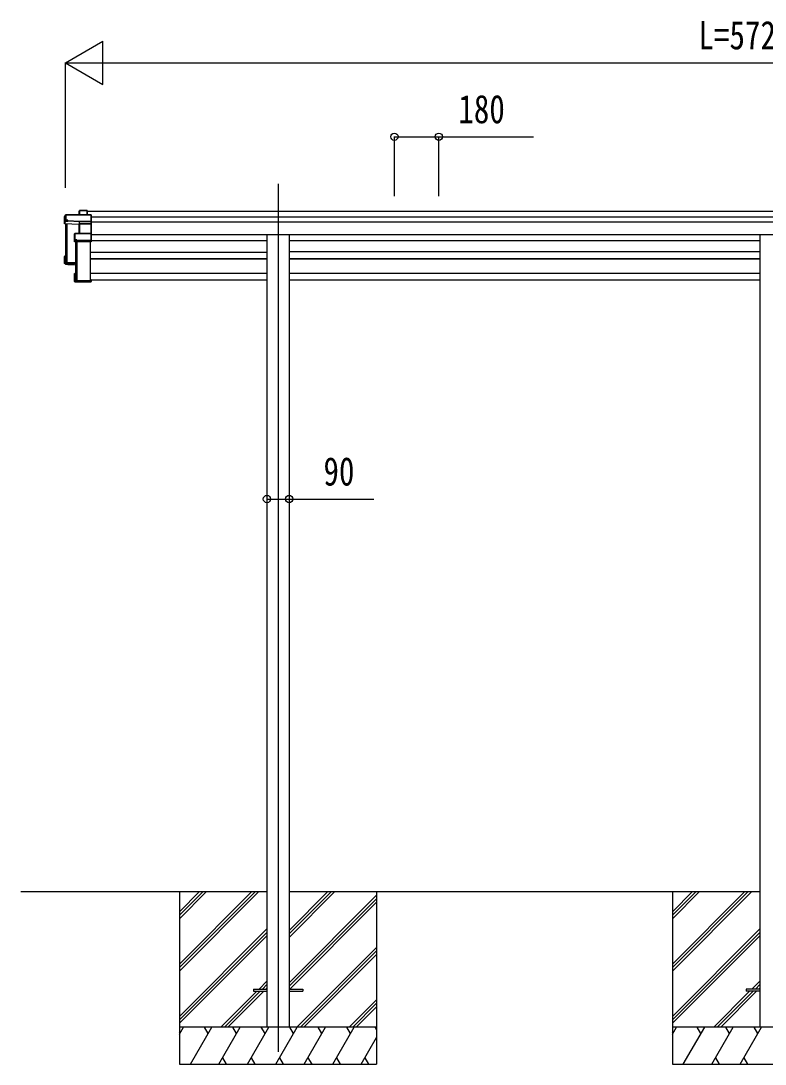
# Model space of a CAD drawing. Units: millimetres, scale not verified. Extents: x -14718 to 14718, y -10395 to 10395.
# Drawn here: x -2421 to 599, y -5538 to -1304 of the extents above; entities that cross this region are included whole.
import ezdxf
from ezdxf.enums import TextEntityAlignment as Align

# ---------------------------------------------------------------- set-up
doc = ezdxf.new("R2010")
doc.units = ezdxf.units.MM
doc.header["$LTSCALE"] = 50
for name, color, linetype in [('0-4_YKK_12', 2, 'Continuous'), ('0-5_YKK_13', 4, 'Continuous'), ('0-6_YKK_A1', 4, 'Continuous'), ('0-7_YKK_D', 6, 'Continuous')]:
    doc.layers.add(name, color=color, linetype=linetype)
doc.styles.add('ＭＳ ゴシック', font='')
doc.styles.get('ＭＳ ゴシック').set_extended_font_data('MS Gothic')

msp = doc.modelspace()

# ---------------------------------------------------------------- linework, layer by layer
at = {"layer": '0-4_YKK_12'}
for p, q in [((-1377.43, -1965.55), (-1377.43, -2422.32)), ((-1377.43, -2422.32), (-1377.43, -5487.5))]:
    msp.add_line(p, q, dxfattribs=at)
at = {"layer": '0-5_YKK_13'}
for p, q in [((-2184.34, -2076.22), (-2182.59, -2073.23)), ((-2182.52, -2072.98), (-2184.27, -2075.97)), ((-2182.59, -2073.23), (-2182.59, -2090.54)), ((-2152.53, -2072.73), (-2182.09, -2072.73)), ((-2182.09, -2073.18), (-2182.09, -2072.73)), ((-2151.53, -2073.78), (-2152.38, -2072.84)), ((-2152.38, -2090.54), (-2152.38, -2072.84)), ((-2151.53, -2090.54), (-2151.53, -2073.78)), ((-2243.47, -2127.21), (-2243.47, -2098.57)), ((-2239.52, -2116.7), (-2243.47, -2127.21)), ((-2238.99, -2090.78), (-2243.4, -2098.33)), ((-2239.06, -2112.91), (-2239.52, -2113.7)), ((-2239.52, -2116.7), (-2239.52, -2113.7)), ((-2136.69, -2090.54), (-2238.56, -2090.54)), ((-2238.56, -2090.98), (-2238.56, -2090.54)), ((-2238.56, -2090.98), (-2136.53, -2090.98)), ((-2238.56, -2112.86), (-2238.56, -2090.98)), ((-2231.03, -2115.28), (-2231.03, -2115.83)), ((-2183.02, -2117.37), (-2231.03, -2115.28)), ((-2231.03, -2115.83), (-2183.03, -2117.91)), ((-2184.34, -2090.54), (-2184.34, -2076.22)), ((-2136.53, -2090.98), (-2136.53, -2117.37)), ((-2136.38, -2090.65), (-2135.53, -2091.59)), ((-2135.53, -2117.01), (-2135.53, -2091.59)), ((-2184.43, -2129.77), (-2243.47, -2127.21)), ((-2183.54, -2127.4), (-2184.43, -2129.77)), ((-2183.95, -2166.29), (-2183.95, -2130.08)), ((-2183.92, -2130.2), (-2183.06, -2127.9)), ((-2183.06, -2127.9), (-2183.06, -2166.29)), ((-2183.03, -2127.29), (-2183.03, -2117.91)), ((-2183.03, -2117.91), (-2136.53, -2117.91)), ((-2136.53, -2117.37), (-2183.02, -2117.37)), ((-2136.53, -2127.27), (-2182.56, -2127.27)), ((-2182.56, -2127.27), (-2182.56, -2127.81)), ((-2136.67, -2127.46), (-2135.53, -2126.51)), ((-2136.53, -2117.91), (-2136.53, -2127.27)), ((-2136.53, -2127.81), (-2136.53, -2166.29)), ((-2136.39, -2117.72), (-2135.53, -2117.01)), ((-2135.53, -2126.51), (-2135.53, -2117.01)), ((-2135.53, -2167.31), (-2135.53, -2126.51)), ((-2203.45, -2200), (-2203.45, -2168.19)), ((-2201.95, -2195.94), (-2203.45, -2200)), ((-2201.28, -2166.39), (-2203.25, -2167.79)), ((-2202.95, -2200.5), (-2201.45, -2196.44)), ((-2136.53, -2200.5), (-2202.95, -2200.5)), ((-2201.49, -2192.18), (-2201.95, -2192.97)), ((-2201.95, -2195.94), (-2201.95, -2192.97)), ((-2201.45, -2196.44), (-2193.46, -2196.44)), ((-2136.53, -2166.29), (-2200.99, -2166.29)), ((-2200.99, -2166.29), (-2200.99, -2166.74)), ((-2193.46, -2192.13), (-2200.99, -2192.13)), ((-2193.46, -2194.65), (-2193.46, -2192.13)), ((-2193.46, -2194.65), (-2193.46, -2195.19)), ((-2136.53, -2194.65), (-2193.46, -2194.65)), ((-2193.46, -2196.44), (-2193.46, -2195.19)), ((-2193.46, -2195.19), (-2136.53, -2195.19)), ((-2136.53, -2166.74), (-2136.53, -2194.65)), ((-2136.53, -2195.19), (-2136.53, -2200.5)), ((-2136.53, -2200.5), (-2135.53, -2199.66)), ((-2136.39, -2166.42), (-2135.53, -2167.31)), ((-2136.39, -2195), (-2135.53, -2194.28)), ((-2135.53, -2194.28), (-2135.53, -2167.31)), ((-2135.53, -2199.66), (-2135.53, -2194.28)), ((-2135.53, -2199.66), (-2135.53, -2199.66)), ((-2243.47, -2288.12), (-2243.47, -2259.49)), ((-2242.53, -2259.89), (-2243.35, -2259.15)), ((-2239.53, -2259.13), (-2243.33, -2259.13)), ((-2239.53, -2259.02), (-2243.01, -2259.02)), ((-2242.53, -2259.89), (-2242.53, -2287.13)), ((-2239.53, -2259.89), (-2242.53, -2259.89)), ((-2239.53, -2263.93), (-2241.03, -2261.38)), ((-2239.53, -2261.38), (-2241.03, -2261.38)), ((-2241.03, -2285.7), (-2241.03, -2261.38)), ((-2199.53, -2287.5), (-2241.03, -2285.7)), ((-2236.68, -2282.41), (-2236.68, -2285.89)), ((-2239.52, -2291.12), (-2243.47, -2288.12)), ((-2242.53, -2287.13), (-2199.53, -2289)), ((-2239.52, -2291.12), (-2231.03, -2291.49)), ((-2231.03, -2291.49), (-2231.03, -2291.82)), ((-2231.03, -2291.82), (-2203.45, -2293.02)), ((-2231.03, -2291.82), (-2199.53, -2293.19)), ((-2203.45, -2360.92), (-2203.45, -2329.11)), ((-2203.31, -2361.27), (-2202.51, -2360.38)), ((-2203.25, -2361.32), (-2201.74, -2362.4)), ((-2202.95, -2328.62), (-2199.53, -2328.62)), ((-2136.53, -2361.42), (-2202.95, -2361.42)), ((-2202.95, -2361.42), (-2201.45, -2362.49)), ((-2199.53, -2329.46), (-2202.51, -2329.46)), ((-2202.51, -2360.38), (-2135.53, -2360.38)), ((-2201.45, -2362.49), (-2193.46, -2362.49)), ((-2201.01, -2330.95), (-2199.53, -2330.95)), ((-2201.01, -2358.89), (-2201.01, -2330.95)), ((-2137.53, -2358.89), (-2201.01, -2358.89)), ((-2199.11, -2358.15), (-2199.11, -2358.89)), ((-2193.46, -2362.49), (-2193.46, -2362.82)), ((-2193.46, -2362.82), (-2136.53, -2362.82)), ((-2193.46, -2362.82), (-2193.46, -2362.82)), ((-2193.46, -2362.82), (-2136.53, -2362.82)), ((-2135.53, -2354.07), (-2137.53, -2354.07)), ((-2137.53, -2354.51), (-2137.53, -2354.07)), ((-2137.53, -2354.51), (-2137.53, -2358.89)), ((-2135.53, -2354.51), (-2137.53, -2354.51)), ((-2136.53, -2361.42), (-2135.53, -2360.38)), ((-2136.53, -2362.82), (-2136.53, -2361.42)), ((-2136.39, -2362.7), (-2135.53, -2361.8)), ((-2135.53, -2354.07), (-2135.53, -2354.51)), ((-2135.53, -2354.51), (-2135.53, -2360.38)), ((-1477.43, -5233), (-1477.43, -5242)), ((-1477.43, -5233), (-1422.43, -5233)), ((-1477.43, -5242), (-1422.43, -5242)), ((-1332.43, -5233), (-1277.43, -5233)), ((-1332.43, -5242), (-1277.43, -5242)), ((-1277.43, -5233), (-1277.43, -5242)), ((522.57, -5233), (522.57, -5242)), ((577.57, -5233), (522.57, -5233)), ((577.57, -5242), (522.57, -5242))]:
    msp.add_line(p, q, dxfattribs=at)
for points in [[(-2182.09, -2090.54), (-2182.09, -2073.18), (-2152.74, -2073.18), (-2152.74, -2090.54)], [(-2243.47, -2098.57), (-2239.06, -2091.03), (-2239.06, -2112.91)], [(-2239.52, -2116.7), (-2231.03, -2117.07), (-2231.03, -2115.83)], [(-2231.03, -2115.28), (-2231.03, -2112.86), (-2238.56, -2112.86)], [(-2183.03, -2127.29), (-2183.03, -2127.29), (-2183.03, -2127.29)], [(-2182.56, -2166.29), (-2182.56, -2127.81), (-2136.53, -2127.81)], [(-2203.45, -2168.19), (-2201.49, -2166.79), (-2201.49, -2192.18)], [(-2200.99, -2192.13), (-2200.99, -2166.74), (-2136.53, -2166.74)], [(-2199.53, -2290.04), (-2243.47, -2288.12), (-2243.47, -2288.12), (-2242.53, -2287.13)], [(-2203.31, -2328.74), (-2202.51, -2329.46), (-2202.51, -2360.38)], [(-2135.53, -2360.38), (-2135.53, -2360.38), (-2135.53, -2361.8)]]:
    msp.add_lwpolyline(points, dxfattribs=at)
for centre, radius, start, end in [((-2182.1, -2073.23), 0.494, 149.67684, 180.01902), ((-2182.2, -2074.59), 1.41, 85.38783, 105.84391), ((-2182.09, -2073.23), 0.5, 90, 149.66687), ((-2238.57, -2091.03), 0.494, 149.67684, 180.01902), ((-2238.67, -2092.39), 1.41, 85.38783, 105.84391), ((-2238.67, -2114.27), 1.41, 85.38783, 105.84391), ((-2238.56, -2091.04), 0.5, 90, 149.66687), ((-2183.56, -2127.9), 0.502, 0.6157, 87.19354), ((-2183.43, -2127.77), 0.63, 355.28892, 50.49396), ((-2200.99, -2166.79), 0.498, 125.56678, 179.8201), ((-2201.1, -2168.15), 1.41, 85.38783, 105.84391), ((-2201.1, -2193.54), 1.41, 85.38783, 105.84391), ((-2200.99, -2166.79), 0.5, 90, 125.54593)]:
    msp.add_arc(centre, radius, start, end, dxfattribs=at)
for centre, major_axis, ratio, start_param, end_param in [((-2152.74, -2073.23), (0.499, 0.499), 0.052408, 0.7330383, 1.5184364), ((-2152.03, -2073.23), (0.499, -0.499), 0.052408, 2.4085544, 3.1939525), ((-2183.87, -2076.27), (-0.257, 0.444), 0.891995, 0.2825853, 0.9960465), ((-2136.74, -2091.04), (0.372, 0.372), 0.900404, 0.0523599, 0.837758), ((-2136.03, -2091.04), (-0.372, 0.372), 0.900404, 6.2308254, 7.0162236), ((-2184.42, -2130.19), (0.495, -0.086), 0.832908, 0.2017128, 1.7252301), ((-2182.54, -2127.45), (1, -0.045), 0.165035, 2.0927496, 3.0878869), ((-2182.56, -2127.95), (0.5, -0.046), 0.224394, 2.093456, 3.1010707), ((-2183.02, -2117.42), (0.011, 0.5), 0.002284, 1.4661262, 2.9758193), ((-2182.56, -2127.43), (1, 0), 0.165356, 1.5707963, 2.0604871), ((-2182.54, -2127.45), (1, -0.045), 0.165035, 2.0898554, 2.0927496), ((-2182.56, -2127.93), (0.5, 0), 0.226184, 1.5707963, 2.0728914), ((-2137.03, -2127.76), (0.498, 0.498), 0.083094, 5.4454273, 6.2002822), ((-2137.03, -2127.76), (-0.372, 0.372), 0.900404, 3.8746309, 4.6294858), ((-2136.03, -2117.42), (-0.372, 0.372), 0.900404, 0.7330383, 1.4878932), ((-2136.03, -2117.42), (0.498, 0.498), 0.083094, 2.3038346, 3.0586895), ((-2202.98, -2168.22), (-0.169, 0.473), 0.931403, 0.4203333, 1.203868), ((-2202.98, -2200.08), (-0.289, 0.44), 0.847113, 0.9113503, 1.694885), ((-2202.98, -2200.08), (0.498, -0.074), 0.830741, 4.1047896, 4.8883243), ((-2201.45, -2195.94), (0.479, 0.147), 0.993384, 2.8453888, 4.4124582), ((-2136.03, -2166.79), (-0.5, 0.5), 0.02182, 5.550147, 6.3050019), ((-2136.03, -2166.79), (-0.372, 0.372), 0.900404, 6.2613687, 7.0162236), ((-2136.03, -2194.7), (-0.372, 0.372), 0.900404, 0.7330383, 1.4878932), ((-2136.03, -2194.7), (0.498, 0.498), 0.083094, 2.3038346, 3.0586895), ((-2243, -2259.44), (0.257, 0.444), 0.891995, 1.432085, 2.1455462), ((-2242.99, -2259.44), (0.491, 0.117), 0.873782, 2.089881, 2.161818), ((-2242.95, -2259.52), (0.474, -0.272), 0.885613, 2.0407293, 2.8261274), ((-2202.98, -2329.04), (0.289, 0.44), 0.847113, 1.4467076, 2.2302423), ((-2202.98, -2360.9), (0.169, 0.473), 0.931403, 1.9377246, 2.7212593), ((-2202.98, -2329.04), (0.498, 0.074), 0.830741, 1.394861, 2.1783957), ((-2202.98, -2360.9), (-0.255, 0.46), 0.938446, 1.8784237, 2.6619584), ((-2201.45, -2361.99), (0.479, 0.147), 0.993384, 3.7907337, 4.4124582), ((-2136.03, -2362.32), (0.5, 0.5), 0.02182, 3.119776, 3.8746309)]:
    msp.add_ellipse(centre, major_axis=major_axis, ratio=ratio, start_param=start_param, end_param=end_param, dxfattribs=at)
at = {"layer": '0-6_YKK_A1'}
for p, q in [((-2151.53, -2076.58), (3396.67, -2076.58)), ((-2135.53, -2099.46), (3380.67, -2099.46)), ((-2239.53, -2127.38), (-2239.53, -2284.26)), ((-2238.03, -2127.44), (-2238.03, -2284.26)), ((-2237.52, -2127.46), (-2237.52, -2281.58)), ((-2234.41, -2127.6), (-2234.41, -2284.55)), ((-2135.53, -2119.62), (3380.67, -2119.62)), ((-2199.53, -2200.5), (-2199.53, -2357.85)), ((-2198.03, -2200.5), (-2198.03, -2357.85)), ((-2194.41, -2200.5), (-2194.41, -2358.15)), ((-2138.03, -2358.15), (-2138.03, -2200.5)), ((-2135.53, -2170.82), (3380.67, -2170.82)), ((-2135.53, -2195.14), (-1422.63, -2195.09)), ((-1332.23, -2195.12), (577.37, -2195.14)), ((577.37, -2170.82), (577.37, -5387.5)), ((-2138.03, -2241.83), (-1422.62, -2241.77)), ((577.37, -2241.71), (-1332.26, -2241.58)), ((-2239.23, -2284.55), (-2238.33, -2284.55)), ((-2237.52, -2281.58), (-2234.62, -2284.47)), ((-2234.41, -2284.55), (-2199.53, -2284.55)), ((-2234.41, -2284.56), (-2199.53, -2284.56)), ((-2138.03, -2268.07), (-1422.62, -2268.09)), ((-1422.63, -2270.8), (-2138.03, -2270.78)), ((-1993.48, -2268.07), (-1993.48, -2270.78)), ((-1985.33, -2268.07), (-1985.33, -2270.78)), ((-1813.48, -2268.07), (-1813.48, -2270.78)), ((-1805.33, -2268.07), (-1805.33, -2270.78)), ((-1633.48, -2268.07), (-1633.48, -2270.78)), ((-1625.33, -2268.07), (-1625.33, -2270.78)), ((-1453.48, -2268.07), (-1453.48, -2270.78)), ((-1445.33, -2268.07), (-1445.33, -2270.78)), ((-1332.26, -2268.05), (577.37, -2268.07)), ((577.37, -2270.78), (-1332.25, -2270.76)), ((-1273.48, -2268.07), (-1273.48, -2270.78)), ((-1265.33, -2268.07), (-1265.33, -2270.78)), ((-1093.48, -2268.07), (-1093.48, -2270.78)), ((-1085.33, -2268.07), (-1085.33, -2270.78)), ((-913.48, -2268.07), (-913.48, -2270.78)), ((-905.33, -2268.07), (-905.33, -2270.78)), ((-733.48, -2268.07), (-733.48, -2270.78)), ((-725.33, -2268.07), (-725.33, -2270.78)), ((-553.48, -2268.07), (-553.48, -2270.78)), ((-545.33, -2268.07), (-545.33, -2270.78)), ((-373.48, -2268.07), (-373.48, -2270.78)), ((-365.33, -2268.07), (-365.33, -2270.78)), ((-193.48, -2268.07), (-193.48, -2270.78)), ((-185.33, -2268.07), (-185.33, -2270.78)), ((-13.48, -2268.07), (-13.48, -2270.78)), ((-5.33, -2268.07), (-5.33, -2270.78)), ((166.52, -2268.07), (166.52, -2270.78)), ((174.67, -2268.07), (174.67, -2270.78)), ((346.52, -2268.07), (346.52, -2270.78)), ((354.67, -2268.07), (354.67, -2270.78)), ((528.1, -2268.07), (528.1, -2270.78)), ((534.67, -2268.07), (534.67, -2270.78)), ((-2199.23, -2358.15), (-2198.33, -2358.15)), ((-2197.52, -2355.18), (-2194.62, -2358.06)), ((-2194.41, -2358.15), (-2138.03, -2358.15)), ((-1422.63, -2329.36), (-2138.03, -2329.34)), ((-2137.53, -2355.42), (-2138.03, -2355.42)), ((-1422.63, -2355.44), (-2135.53, -2355.42)), ((577.37, -2329.34), (-1332.25, -2329.32)), ((577.37, -2355.42), (-1332.25, -2355.41)), ((-2421.15, -4837.5), (-1422.43, -4837.5)), ((-1777.43, -4837.5), (-1777.43, -5537.5)), ((-1777.43, -5131.48), (-1483.45, -4837.5)), ((-1777.43, -5145.62), (-1469.31, -4837.5)), ((-1777.43, -5159.76), (-1455.17, -4837.5)), ((-1777.43, -4919.34), (-1695.59, -4837.5)), ((-1777.43, -4933.49), (-1681.44, -4837.5)), ((-1777.43, -4947.63), (-1667.3, -4837.5)), ((-1332.43, -5023.13), (-1146.8, -4837.5)), ((-1332.43, -5008.99), (-1160.94, -4837.5)), ((-1332.43, -4994.85), (-1175.08, -4837.5)), ((-1332.43, -4837.5), (577.37, -4837.5)), ((-1332.43, -5206.98), (-977.43, -4851.98)), ((-1332.43, -5221.12), (-977.43, -4866.12)), ((-977.43, -4837.5), (-977.43, -5537.5)), ((222.57, -4837.5), (222.57, -5537.5)), ((222.57, -5131.48), (516.55, -4837.5)), ((222.57, -5145.62), (530.69, -4837.5)), ((222.57, -5159.76), (544.83, -4837.5)), ((222.57, -4919.34), (304.41, -4837.5)), ((222.57, -4933.49), (318.56, -4837.5)), ((222.57, -4947.63), (332.7, -4837.5)), ((-1330.17, -5233), (-977.43, -4880.26)), ((-1777.43, -5343.61), (-1422.43, -4988.61)), ((222.57, -5343.61), (577.57, -4988.61)), ((-1777.43, -5357.75), (-1422.43, -5002.75)), ((-1777.43, -5371.89), (-1422.43, -5016.9)), ((222.57, -5357.75), (577.57, -5002.75)), ((222.57, -5371.89), (577.57, -5016.9)), ((-1300.82, -5387.5), (-977.43, -5064.11)), ((-1286.68, -5387.5), (-977.43, -5078.25)), ((-1272.54, -5387.5), (-977.43, -5092.39)), ((-1454.69, -5233), (-1422.43, -5200.74)), ((545.31, -5233), (577.57, -5200.74)), ((-1609.19, -5387.5), (-1463.69, -5242)), ((-1595.05, -5387.5), (-1449.55, -5242)), ((-1580.9, -5387.5), (-1435.4, -5242)), ((-1440.55, -5233), (-1422.43, -5214.88)), ((-1426.4, -5233), (-1422.43, -5229.03)), ((390.81, -5387.5), (536.31, -5242)), ((404.95, -5387.5), (550.45, -5242)), ((419.1, -5387.5), (564.6, -5242)), ((559.45, -5233), (577.57, -5214.88)), ((573.6, -5233), (577.57, -5229.03)), ((-1088.69, -5387.5), (-977.43, -5276.24)), ((-1074.55, -5387.5), (-977.43, -5290.38)), ((-1060.41, -5387.5), (-977.43, -5304.53)), ((-977.43, -5387.5), (-1777.43, -5387.5)), ((-1777.43, -5416.44), (-1760.72, -5387.5)), ((-1775.72, -5413.48), (-1777.43, -5410.52)), ((-1732.89, -5537.5), (-1646.28, -5387.5)), ((-1661.28, -5413.48), (-1676.29, -5387.5)), ((-1617.41, -5537.5), (-1530.81, -5387.5)), ((-1545.81, -5413.48), (-1560.81, -5387.5)), ((-1501.94, -5537.5), (-1415.34, -5387.5)), ((-1430.34, -5413.48), (-1445.34, -5387.5)), ((-1386.47, -5537.5), (-1299.87, -5387.5)), ((-1314.87, -5413.48), (-1329.87, -5387.5)), ((-1271, -5537.5), (-1184.4, -5387.5)), ((-1199.4, -5413.48), (-1214.4, -5387.5)), ((-1155.53, -5537.5), (-1068.93, -5387.5)), ((-1083.93, -5413.48), (-1098.93, -5387.5)), ((-977.43, -5397.95), (-983.46, -5387.5)), ((1022.57, -5387.5), (222.57, -5387.5)), ((222.57, -5416.44), (239.28, -5387.5)), ((224.28, -5413.48), (222.57, -5410.52)), ((267.11, -5537.5), (353.72, -5387.5)), ((338.72, -5413.48), (323.71, -5387.5)), ((382.59, -5537.5), (469.19, -5387.5)), ((454.19, -5413.48), (439.19, -5387.5)), ((498.06, -5537.5), (584.66, -5387.5)), ((569.66, -5413.48), (554.66, -5387.5)), ((-1040.06, -5537.5), (-977.43, -5429.02)), ((-1777.43, -5537.5), (-977.43, -5537.5)), ((-1602.42, -5511.52), (-1587.42, -5537.5)), ((-1486.94, -5511.52), (-1471.94, -5537.5)), ((-1371.47, -5511.52), (-1356.48, -5537.5)), ((-1256, -5511.52), (-1241.01, -5537.5)), ((-1140.53, -5511.52), (-1125.54, -5537.5)), ((-1025.06, -5511.52), (-1010.07, -5537.5)), ((222.57, -5537.5), (1022.57, -5537.5)), ((397.58, -5511.52), (412.58, -5537.5)), ((513.06, -5511.52), (528.06, -5537.5))]:
    msp.add_line(p, q, dxfattribs=at)
for points in [[(-1422.63, -2170.82), (-1422.43, -4662.5), (-1422.43, -5387.5)], [(-1332.23, -2170.82), (-1332.43, -4662.5), (-1332.43, -5387.5)]]:
    msp.add_lwpolyline(points, dxfattribs=at)
for centre, radius, start, end in [((-2239.23, -2284.26), 0.299, 180.1578, 270.15693), ((-2238.33, -2284.26), 0.299, 269.84307, 359.8422), ((-2237.73, -2281.8), 0.3, 45.07151, 179.70637), ((-2234.41, -2284.25), 0.301, 225.19514, 270.02698), ((-2199.23, -2357.85), 0.299, 180.1578, 270.15693), ((-2198.33, -2357.85), 0.299, 269.84307, 359.8422), ((-2197.73, -2355.39), 0.3, 45.07151, 179.70637), ((-2194.41, -2357.85), 0.301, 225.19514, 270.02698)]:
    msp.add_arc(centre, radius, start, end, dxfattribs=at)
at = {"layer": '0-7_YKK_D'}
for p, q in [((-2239.53, -1473.94), (-2087.98, -1386.44)), ((-2087.98, -1561.44), (-2087.98, -1386.44)), ((-2239.53, -1981.77), (-2239.53, -1472.94)), ((-2239.53, -1473.94), (-2087.98, -1561.44)), ((-2239.53, -1473.94), (-1936.42, -1473.94)), ((-2064.53, -1473.94), (3309.67, -1473.94)), ((-905.33, -2015.73), (-905.33, -1772.94)), ((-725.33, -2015.73), (-725.33, -1772.94)), ((-1332.23, -3216.02), (-1332.23, -3245.21)), ((-1422.63, -3217.97), (-1422.63, -3245.21))]:
    msp.add_line(p, q, dxfattribs=at)
for points in [[(-905.33, -1773.94), (-725.33, -1773.94), (-340.23, -1773.94)], [(-1422.63, -3244.21), (-1332.23, -3244.21), (-988.43, -3244.21)]]:
    msp.add_lwpolyline(points, dxfattribs=at)
for centre in [(-905.33, -1773.94), (-725.33, -1773.94), (-1422.63, -3244.21), (-1332.23, -3244.21)]:
    msp.add_circle(centre, 14.88, dxfattribs=at)

# ---------------------------------------------------------------- texts
at = {"layer": '0-7_YKK_D', "style": 'ＭＳ ゴシック', "width": 0.8}
for s, p in [('L=5724', (328.57, -1453.94)), ('180', (-645.83, -1753.94)), ('90', (-1193.23, -3224.21))]:
    msp.add_text(s, height=115.5, dxfattribs=at).set_placement(p, align=Align.BOTTOM_LEFT)

doc.saveas('drawing.dxf')
